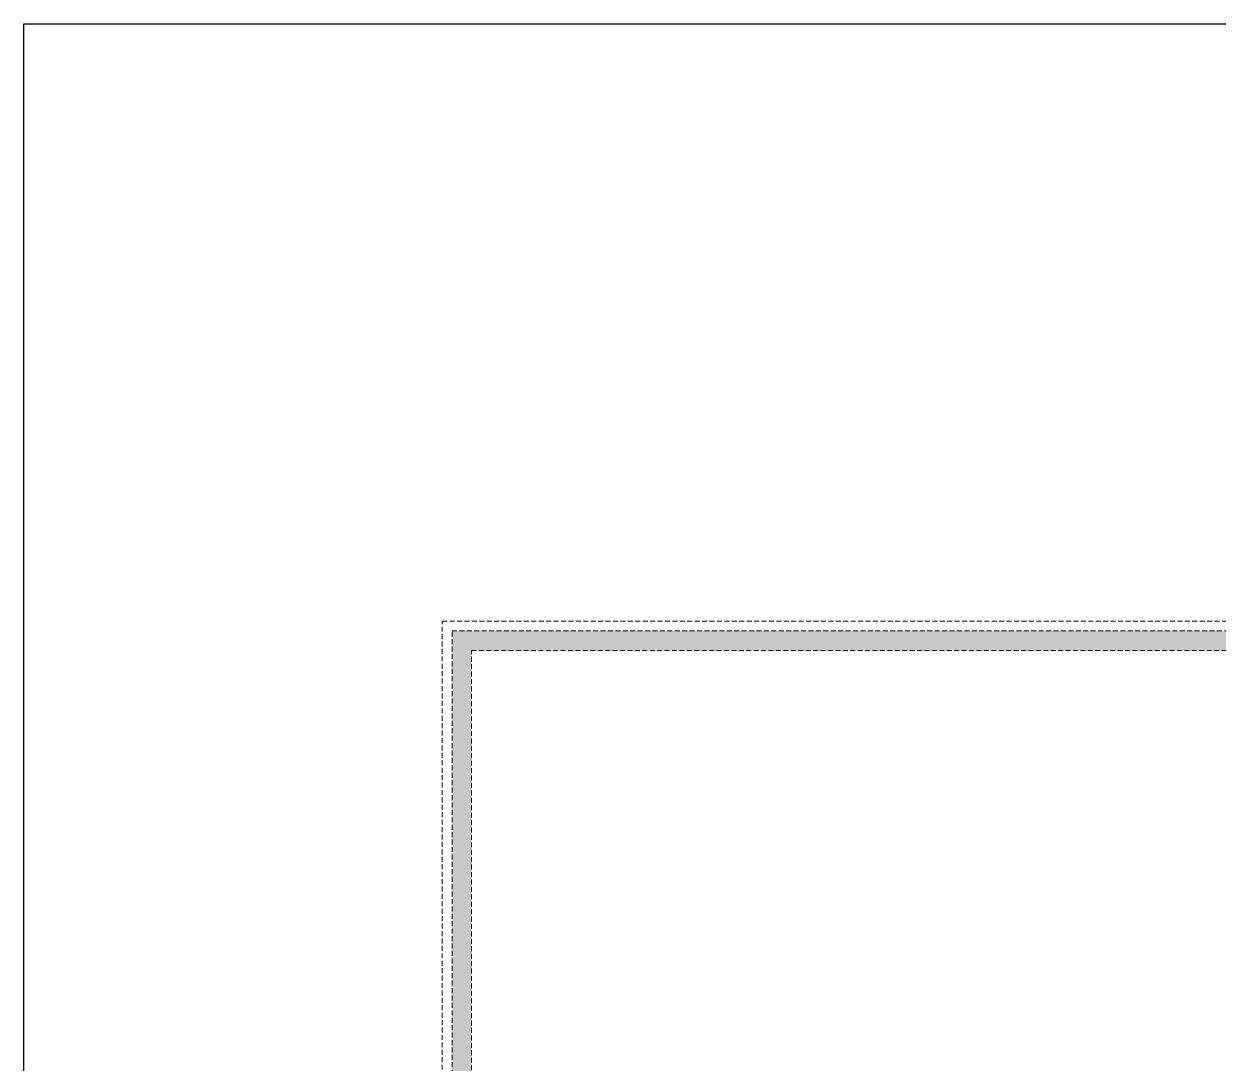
# Model space of a CAD drawing. Header units: millimetres. Extents: x 56222 to 3066687, y -650199 to -121287.
# Drawn here: x 139732.5 to 139973.7, y -185176.7 to -184966.7 of the extents above; entities that cross this region are included whole.
import ezdxf

# ---------------------------------------------------------------- set-up
doc = ezdxf.new("R2010")
doc.units = ezdxf.units.MM
doc.header["$MEASUREMENT"] = 0
doc.linetypes.add('DASHEDX2', pattern=[1.5, 1, -0.5])
doc.layers.add('Dimension', color=10, linetype='DASHEDX2', lineweight=20)
doc.layers.add('XX~SLAB ( BEAM )~ ( DIM )', color=7, linetype='Continuous', lineweight=9)

msp = doc.modelspace()

# ---------------------------------------------------------------- hatches: boundary and pattern name
at = {"layer": 'Dimension', "true_color": 0xd39e00}
h = msp.add_hatch(color=42, dxfattribs=at)
h.paths.add_polyline_path([(139818.93, -185089.38), (139818.93, -185485.05), (140381.07, -185485.05), (140381.07, -185089.38)])
h.paths.add_polyline_path([(139822.87, -185093.32), (140377.12, -185093.32), (140377.12, -185481.11), (139822.87, -185481.11)], flags=16)

# ---------------------------------------------------------------- linework, layer by layer
at = {"layer": 'Dimension', "color": 42, "true_color": 0xd39e00, "elevation": 0.26}
for points in [[(139816.96, -185087.4), (140383.04, -185087.4), (140383.04, -185487.03), (139816.96, -185487.03)], [(139818.93, -185089.38), (140381.07, -185089.38), (140381.07, -185485.05), (139818.93, -185485.05)], [(139822.87, -185093.32), (140377.12, -185093.32), (140377.12, -185481.11), (139822.87, -185481.11)]]:
    msp.add_lwpolyline(points, close=True, dxfattribs=at)
at = {"layer": 'XX~SLAB ( BEAM )~ ( DIM )', "color": 3, "lineweight": 30}
msp.add_lwpolyline([(139732.46, -184966.74), (142065.68, -184966.74), (142065.68, -185767.3), (139732.46, -185767.3)], close=True, dxfattribs=at)

doc.saveas('drawing.dxf')
